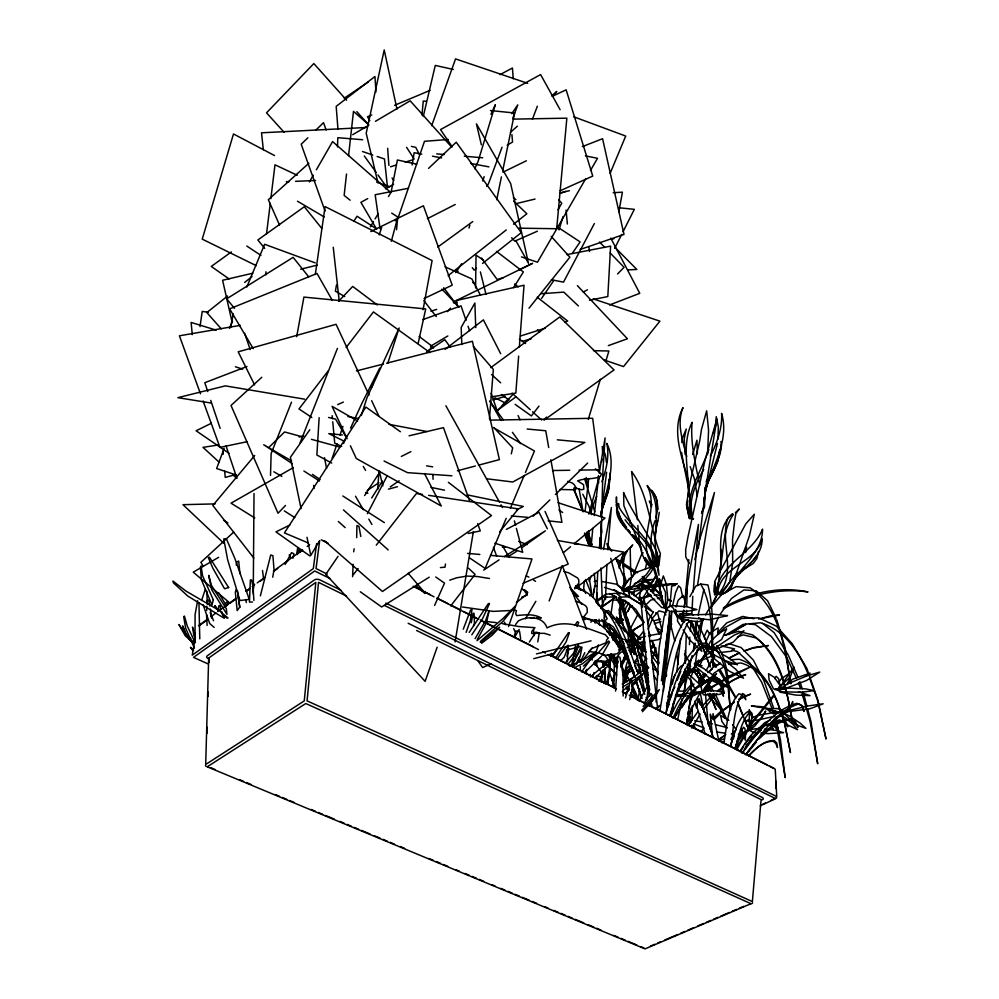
<?xml version="1.0" encoding="UTF-8"?>
<svg xmlns="http://www.w3.org/2000/svg" width="999" height="999" viewBox="0 0 999 999"><rect width="100%" height="100%" fill="white"/><g stroke="black" fill="none" stroke-linecap="round" stroke-linejoin="round"><path stroke-width="1.5" d="M608.191 683.516L608.191 674.063L610.052 674.275L613.673 683.766L614.385 688.261M690.796 678.783L690.784 689.298L696.028 693.806L698.463 692.057M195.017 641.82L195.092 614.522L197.627 600.724M596.44 622.489L596.453 619.667M596.765 678.546L596.778 675.511M685.177 673.338L685.202 668.756M685.227 661.101L685.264 650.399M633.965 595.566L633.99 591.146M685.389 672.664L685.401 669.567M685.439 663.373L686.251 634.502M253.247 593.993L254.021 493.494M534.215 635.676L533.541 629.695M719.592 450.374L717.494 462.1L713.898 470.204M609.715 635.339L610.089 626.136M718.069 634.552L718.119 627.921L709.802 633.054L705.544 642.594M227.61 605.094L227.635 602.072L226.323 602.16L225.275 606.243M198.963 603.021L199.788 638.861M475.574 287.949L476.048 255.17L483.429 260.077M629.969 523.239L630.007 520.229M714.735 586.038L714.635 593.881L722.851 594.18C730.744 588.848 733.229 579.283 740.047 573.039M658.254 573.014L658.316 569.28L659.04 575.287M596.64 603.171L596.828 592.919L597.702 604.545M686.775 606.056L687.349 583.004L684.352 606.231M656.068 702.06L659.14 647.677L664.11 616.695L667.07 608.516L670.104 605.394L673.401 608.291L677.172 617.232L675.586 609.515M356.668 537.662L356.93 525.511L358.991 526.498L360.801 536.488M704.757 496.553L704.545 506.805L701.535 513.249M614.56 654.957L613.761 686.076M671.565 611.563L671.078 629.283M692.057 719.055L692.382 705.706M207.143 733.441L207.305 727.272M208.167 696.453L208.292 691.82M209.103 662.537L209.191 659.452M270.517 475.412L271.129 453.596L291.508 402.16M299.525 552.297L299.6 549.575L299.038 552.747M618.443 506.468L618.531 503.533L618.531 506.331M601.66 519.842L600.961 549.113M624.4 586.425L624.625 579.083L615.559 557.842M337.5 146.915L337.799 137.687L362.662 139.735M686.538 613.224L686.638 610.352M691.795 728.109L691.895 725.049M604.832 678.983L605.182 671.515L604.72 681.905M663.423 691.146L665.371 650.349L669.817 615.809M685.339 674.1L684.69 691.658M206.718 610.514L206.88 606.206M206.993 603.334L207.105 600.461L208.691 599.999L209.802 606.056M567.345 661.987L568.044 645.142M623.039 568.069L623.151 565.222M352.597 576.685L353.134 564.248M605.494 599.562L606.905 564.423M596.49 600.486L597.727 572.127M655.319 540.759C655.144 522.489 660.676 500.399 647.127 485.514C660.114 510.227 636.351 539.285 651.548 563.96L654.782 566.008M616.158 503.046L616.458 496.915L616.758 502.672C626.548 525.087 653.508 537.487 655.644 563.274L652.946 568.493M612.924 685.639L613.186 679.857M610.327 474.35L608.304 490.859M687.237 724.899L687.462 720.229M692.182 608.304L692.782 596.303M758.491 551.436L756.955 558.441L753.184 563.523L736.375 573.988L721.39 592.332L719.218 593.618M607.679 549.662L611.388 507.504L603.496 549.525M615.546 691.071L617.732 656.655L619.917 657.242L623.026 674.475L623.151 696.041M656.93 567.37L657.067 564.672M595.367 622.802L595.529 619.83M600.449 681.143L600.686 676.847L601.323 676.773L601.585 680.943M585.102 511.438L588.686 478.521M689.435 644.555L689.847 637.187M378.958 470.704L377.772 489.273M615.272 641.845L615.871 631.318M319.143 417.694L316.87 455.007L331.718 463.061M714.56 594.992L714.834 590.571M669.38 612.562L666.408 664.66L671.703 611.201M263.586 578.858L262.5 570.491M705.157 489.51L704.77 495.154L705.469 487.475M704.682 496.565L703.92 507.117L701.66 512.45M610.988 613.923L613.024 599.725M518.643 356.094L515.834 393.082L491.346 396.84M519.355 346.853L524.038 285.227L456.905 300.387L456.531 304.995M602.684 670.229L601.286 682.379M602.921 667.17L603.284 662.562L604.108 662.911L604.345 665.771M489.46 418.793L493.344 369.418L473.339 346.403M297.502 554.545L297.69 548.376L296.753 554.433M691.233 620.541L690.346 631.156M691.733 614.397L692.107 609.802M680.556 638.798L676.76 672.265M707.567 454.383L708.578 430.369L706.655 410.851L701.51 429.295L699.7 440.959L690.471 480.457L686.488 504.32L689.123 518.156L691.808 518.593M608.229 681.081L611.163 654.732M658.878 555.856L658.166 564.51L650.936 566.895L645.017 560.177M616.583 622.464L616.97 618.056L616.171 622.452M669.805 606.53L671.703 586.113L675.386 585.364M720.766 549.125C721.615 563.386 719.605 576.972 716.758 590.921L718.244 593.531M599.363 548.226L600.324 537.125L600.461 548.201M604.245 683.566L605.044 674.35M591.183 545.691L592.794 528.471M693.169 591.982L698.463 524.45L689.809 569.942L686.163 594.442M657.205 521.49L654.807 537.986M657.517 520.779L654.695 536.376M421.965 115.01L423.264 101.049L426.348 101.286M594.68 622.564L594.942 619.717M662.612 684.39L665.584 652.285L669.005 628.221M616.82 507.992C615.234 517.794 623.426 525.973 629.907 532.255M684.852 601.51L688.823 559.602M396.528 229.795L397.727 217.47L391.333 241.283M584.39 580.806L583.666 588.211L585.651 593.443M731.106 745.466C733.766 728.171 733.303 708.728 742.644 693.506L744.705 694.842L745.841 699.7L742.207 694.804L738.948 693.743C726.96 706.63 727.135 726.623 723.85 743.106M605.294 667.619L605.007 670.604L598.838 681.093M605.594 664.622L605.894 661.638L604.532 665.858M600.948 516.545L606.63 472.202M608.453 490.721L608.953 480.082M661.438 680.731L669.143 618.693L670.292 619.193L669.867 622.202M619.168 566.62L621.878 557.08L626.773 551.123L622.864 554.72L622.477 562.912M635.202 698.264L635.501 695.491L634.577 694.929L633.491 697.29M690.696 695.928L687.012 724.275M690.996 693.131L691.458 688.935M624.712 678.933L625.486 671.865L627.472 667.145L630.094 666.283M346.528 174.026L344.143 195.417L350.125 200.187M348.564 155.694L353.484 111.389L368.681 124.65M672.215 713.723L673.388 703.209M698.239 548.451L706.156 485.339L716.87 419.056L704.944 460.589L688.024 536.55L685.689 549.475L685.739 556.88L689.11 563.324M638.636 673.326L639.735 664.235M640.471 658.166L644.767 633.329M683.341 614.535L683.84 610.377M266.508 234.141L270.279 203.321M270.841 198.701L274.987 164.798L297.215 175.25M594.193 515.546L598.788 476.211M717.457 443.406L704.907 494.13M717.994 439.036L718.306 426.848L716.233 416.683L715.534 425.949L713.473 432.892M655.506 582.654L654.957 587.037L652.122 591.845M693.318 650.973L694.28 643.281M319.668 540.609L316.046 568.581L327.21 574.1M703.708 501.198L704.258 497.002M236.263 565.159L236.663 562.112L238.674 561.051L239.96 573.751M316.608 543.593L313.324 568.606L192.245 655.144L195.392 637.162M682.467 621.515L682.841 618.693M681.805 442.594L682.404 438.086L686.226 428.996L684.24 438.823L685.114 454.345M687.287 724.799L688.299 717.17M666.021 713.786C670.991 683.154 673.626 650.911 687.774 622.827L690.933 620.953L693.481 624.812L694.917 633.354L691.695 623.588L688.149 619.492L684.203 621.103C667.832 647.564 665.359 680.082 660.002 710.127M694.867 638.836L697.252 621.041M445.467 564.06L445.042 567.145L440.409 567.607M638.224 699.3L639.697 688.898M315.309 274.475L325.087 206.593L432.092 260.577L423.089 309.69M697.414 649.275L694.055 672.414M200.012 326.623L202.21 311.451L208.341 312.25M686.738 721.865L687.424 717.245M687.874 714.16L688.336 711.076M599.225 473.301L605.082 437.899L602.946 470.529L601.66 518.419M353.671 551.81L354.133 548.776M613.174 640.496L614.597 631.306M646.753 562.524L645.279 569.48M681.718 621.178L682.192 618.169M682.667 615.159L683.141 612.137M638.973 673.314L639.934 667.245M640.896 661.176L644.73 641.957M252.984 591.321L254.171 583.891M601.011 514.735L604.845 498.813M412.15 164.96L414.16 152.71L421.79 154.158M455.082 641.97L473.376 531.53M537.799 641.857L539.273 632.991L535.876 632.155L529.333 642.045M657.629 522.427L659.29 512.3M697.464 585.589L707.292 525.811L714.46 492.495L700.411 537L694.842 559.59M593.643 592.719L594.33 588.661M601.485 462.137L601.997 459.065M736.513 747.614L737.262 741.782L737.05 742.407M336.463 285.04L335.402 291.159L344.755 296.566M588.798 514.148L598.851 478.209M685.152 600.312L685.913 595.904M272.727 577.197L274.026 569.73L272.914 555.681L270.729 554.994L260.377 595.854M721.54 445.242L717.232 462.5L712.911 472.29M698.413 643.581L702.884 619.23M592.894 597.177L595.242 584.09L594.268 573.314M672.427 684.09L672.889 681.518M296.678 336.7L303.908 297.09L425.711 308.928L418.094 343.656M618.843 211.713L622.427 192.17L613.161 192.72M607.38 684.103L608.903 675.936M683.628 610.239L683.116 612.986L677.934 616.77L674.387 612.387M684.14 607.492L685.177 602.01L683.229 595.466L678.171 600.262L676.073 607.005M623.214 563.798L624.712 555.881L627.884 549.787L632.704 544.93L630.207 548.264L630.644 570.379L631.793 577.647M745.591 552.584L746.59 547.302L742.956 553.571M656.293 586.425L653.034 592.994M471.291 622.777L473.139 613.161L474.038 613.386L474.463 623.126L473.501 625.973M571.64 665.609L575.661 644.817M391.146 192.07L397.402 159.99L416.758 164.161M698.139 615.122L703.883 589.447M641.795 585.814L643.643 576.411M622.627 605.182L623.339 601.585M677.634 719.904L682.155 698.726M641.246 588.598L638.798 599.924M230.582 327.522L233.341 313.936M289.223 554.87L290.234 557.255M550.924 656.193L551.523 653.234M496.728 199.725L501.423 176.898M502.684 170.817L514.597 112.999L490.484 110.552M655.781 517.769C658.553 508.653 658.691 497.427 651.423 490.284L656.218 497.764L657.904 509.49M657.617 569.942L658.528 565.546M687.811 674.45L692.07 655.631M644.155 663.398L645.429 657.342M736.151 748.825L739.884 733.541L743.493 727.284L744.854 728.471L745.616 732.854L745.254 740.197L741.57 729.258M217.682 611.5L218.943 605.669L220.329 605.419L220.392 609.59M292.944 558.216L293.906 553.758L291.508 552.647L285.165 564.46M590.759 513.711L592.295 506.793L596.715 496.378M684.964 600.399L686.912 591.62M687.874 500.449L686.588 506.106L689.735 518.806M672.689 605.319L675.611 592.469L678.558 585.801L680.706 587.936L682.742 597.34M667.944 696.915C671.041 686.338 673.026 674.462 680.893 666.221L683.316 665.222M688.91 708.054L691.97 694.667M655.119 520.641C649.587 535.177 649.825 550.774 654.357 565.609M629.695 699.662L631.98 689.747L632.067 680.307L630.881 679.795L625.474 697.939M606.156 684.253L609.902 671.028M511.288 453.846L512.687 447.827L493.768 427.485M645.691 680.631L646.378 677.684M687.462 675.973L683.216 694.18M423.264 116.508L435.277 65.422L453.296 69.455M572.452 665.821L573.476 661.45M718.106 576.548C724.65 556.268 720.928 532.554 733.403 514.448M733.766 734.964L734.24 732.991L731.33 733.89M605.194 497.402C609.365 479.97 615.259 460.477 606.818 443.394C609.565 456.193 606.293 469.642 601.885 481.743M624.725 612.624L626.023 607.392L628.983 603.021M588.985 581.131L591.158 576.186M734.939 748.526C739.11 736.163 740.821 721.153 750.311 711.638L751.91 713.261L752.384 717.769L750.112 713.186L747.602 711.725C736.812 719.255 734.802 734.377 730.194 745.928M567.02 656.181L568.931 648.776M593.194 675.499L593.955 672.577M627.297 670.279L625.187 678.346L625.611 667.981L627.31 661.912M669.78 715.659C677.459 691.146 682.916 662.599 703.421 645.242L708.204 644.842L711.962 649.263L714.585 657.604L711.076 648.039L706.555 643.231L701.173 643.269C679.357 659.577 673.538 689.023 665.721 713.686M649.338 705.182L650.124 702.197M650.923 699.213L652.11 694.73L650.911 693.368L645.304 701.123M692.644 454.508L696.94 440.197L697.364 453.771M693.194 651.46L695.404 643.219M696.141 640.496L702.309 619.143M595.941 652.822L596.253 651.673L583.141 659.939L569.38 666.021M612.986 683.328L614.76 674.65L611.937 680.806M686.937 723.488L691.42 707.442M696.94 675.274L698.626 669.293M654.32 565.871L655.032 563.461C653.334 544.28 635.426 534.04 625.087 519.767M236.114 589.56L235.327 592.282L237.188 610.589L239.685 607.167L237.575 591.121M704.582 493.444C711.388 467.295 729.932 441.333 721.59 413.386C722.452 428.334 717.02 443.032 710.301 456.168M468.993 228.072L469.867 225.125M482.842 181.019L484.128 176.611M606.368 684.04L606.868 682.379L604.008 682.904M621.066 665.034L626.061 654.57M670.829 713.673C675.724 698.626 678.983 680.381 692.844 670.766L696.678 670.741L699.899 674.225L702.509 680.556L699.5 673.338L695.816 669.542L691.608 669.305L687.1 672.152L678.721 684.327M559.028 229.92L562.986 216.721M588.286 419.393L600.374 379.245M605.756 361.401L608.891 350.999L593.456 350.674M673.114 680.232L674.837 675.212M605.806 498.976L607.879 492.207M652.497 657.617L656.081 647.951M628.733 644.855L629.757 641.595L625.649 641.658M361.351 415.459L366.97 397.752L399.138 327.984L387.774 363.261M661.026 583.216L663.348 575.899L666.408 584.39L667.856 599.85L665.883 608.166L663.836 606.493M608.004 492.17L600.811 512.487M647.652 623.801L649.387 618.418L653.496 611.838M624.974 679.07L627.035 672.714L629.87 668.368L632.067 667.969M628.209 611.201L630.094 605.419M590.384 674.35L588.736 675.424M598.401 644.954L596.49 650.749L581.655 671.89M201.598 600.436L205.282 589.373M619.08 568.069L622.115 558.903L623.626 567.057L624.138 582.704L622.739 589.66L621.016 587.1M600.861 534.977L601.785 532.192L600.923 523.863M686.812 722.864L691.221 709.652L700.811 691.358M379.183 234.89L381.68 227.497M332.168 458.266L337.063 443.781M340.01 435.077L342.944 426.386M397.802 218.756L424.5 141.296L448.339 139.473M508.541 626.56L531.992 558.953L490.584 555.382M437.15 647.215L425.112 681.343L325.774 574.375L338.037 556.343M731.618 742.157L733.828 735.876M466.133 632.342L470.242 620.841L471.965 609.477L470.591 609.977L463.249 629.208M578.621 645.441L575.137 655.207L567.794 664.547M431.68 125.712L455.544 58.904L527.697 83.329M585.302 673.638L586.888 669.268M686.887 672.402L688.398 668.294M514.398 635.252L515.971 631.006L519.592 631.455L520.666 638.811M502.022 147.265L488.436 183.828L486.65 186.363M512.899 118.019L517.794 104.858L511.775 113.686M549.15 600.936L562.137 565.933M224.176 448.326L216.633 468.531L235.627 474.787M532.417 119.256L537.337 106.206M600.923 608.616L604.632 598.776L606.618 596.665M623.501 659.477L624.575 656.643M612.999 639.51L614.085 636.7M620.779 605.344L619.218 609.34L620.079 618.543L622.951 619.417M690.796 677.285L693.606 670.054L698.85 678.608L699.874 684.452M677.222 680.419L680.831 671.241M568.443 646.341L564.085 657.404L560.739 660.489M666.445 709.677L669.105 704.32M300.112 442.732L337.437 348.389M620.691 665.646L622.389 661.363L625.961 656.555M604.657 628.071L605.669 625.524L608.866 623.738L613.324 626.935L623.9 643.531M632.367 577.135L641.321 555.057L643.081 552.747M655.344 576.348L650.561 585.402M708.778 449.562C701.373 471.69 685.014 493.219 690.272 517.719L693.156 518.656M577.035 626.523L578.721 622.414L577.322 621.665L574.837 625.399M229.545 328.321L232.517 321.191M246.803 287.013L264.648 244.293L315.247 262.887M610.139 173.327L625.711 136.051L573.588 116.733M601.997 508.441L605.382 500.324M648.139 629.145L653.084 617.32L659.015 610.851L664.36 612.3L665.921 614.897M506.193 518.281L485.139 568.381L469.705 558.004M510.402 508.266L524.225 475.337M525.437 472.477L534.453 450.999L494.255 428.109M791.333 704.819L792.731 701.485L792.407 704.807L785.738 710.664L784.115 713.586L786.625 712.324L790.009 707.217M787.187 684.64L789.909 678.221M601.56 505.769L609.015 487.699L610.139 473.114M672.914 718.181C678.521 706.043 684.502 693.631 694.068 684.09M700.349 683.216L704.595 673.413M712.262 631.468L718.456 617.195M624.025 683.016L630.931 667.407M699.462 666.308L705.444 652.784L708.266 649.275M434.602 605.419L444.518 583.129L435.764 576.997M576.173 664.098L579.233 657.317L580.269 662.025M576.585 664.098L580.269 655.968L581.955 647.252L580.968 646.977L571.665 665.821M704.233 689.273L702.509 692.582L705.194 687.025L708.865 682.317M343.519 443.531L346.728 436.526M350.574 428.109L362.125 402.872L379.745 368.057M490.959 114.273L495.354 104.658L477.947 161.913L474.737 168.744M371.478 387.55L373.401 383.366M711.251 606.418L717.869 592.332M711.812 606.143L717.107 594.867M647.102 596.653L648.151 594.442M580.232 662.237L584.802 652.659M713.298 471.565L704.707 488.636M630.469 649.937L632.429 645.841M628.196 667.794L629.845 664.36M711.35 649.213L712.674 646.49M666.558 705.806L671.852 694.904M731.58 585.039L735.202 577.897M692.207 727.547L700.162 714.073M666.708 703.259L674.874 686.862M614.685 248.351L621.703 234.415M623.101 231.631L634.34 209.34L618.943 207.755M578.346 644.417L574.3 652.335L565.784 662.374M644.455 703.433L647.127 698.201L647.901 688.686L646.603 687.612L639.048 701.323M689.622 701.735L694.592 692.17M367.395 513.661L387.337 475.536M670.928 715.209L677.772 702.197L684.49 692.082L691.133 684.702M594.368 223.564L563.511 282.13L551.373 279.757M629.682 629.845L638.211 613.836M694.467 636.001L696.578 632.042M698.676 628.096L703.596 618.856M705.694 614.897L707.804 610.938L721.79 594.355L736.151 586.638L750.261 587.862C780.706 609.44 784.64 649.949 790.808 683.778L785.089 647.739L776.785 619.68M657.317 580.731L650.536 591.445M620.916 667.407L625.374 659.19M477.297 639.46L486.65 622.34L488.986 611.251L485.626 620.554L475.124 638.611M571.815 665.322L579.895 650.561M695.729 653.683L697.19 651.048L703.658 645.279M674.487 717.394C683.266 702.946 692.757 687.137 708.653 679.682M707.554 481.88L712.25 473.489M689.859 596.703L695.804 586.076L700.699 584.065L707.891 584.927C714.61 611.151 711.812 639.235 713.036 666.158C710.014 639.06 714.872 608.553 700.699 584.065M599.338 681.193L601.548 677.272M557.991 209.852L561.763 203.222L558.691 199.8M703.733 469.493C694.979 483.741 688.923 500.599 691.096 517.507L693.356 518.606M309.403 181.905L313.261 175.175M316.358 169.805L332.592 141.571L390.834 192.57L388.474 196.528M585.814 178.534L537.487 262.213L521.478 256.893M590.496 170.442L597.514 158.292L585.426 155.894M602.097 655.032L609.552 642.17L608.716 640.983L598.339 652.722L583.416 666.046M653.296 568.056L650.499 572.852L638.161 587.262M736.713 749.587L752.147 723.226L773.938 695.966L773.139 695.779L751.348 723.039L735.626 749.337M514.41 637.537L519.168 629.495M525.524 618.756L535.839 601.323M705.993 670.691L713.81 657.479M623.201 606.93L626.261 601.773M370.342 226.86L373.489 221.591M375.062 218.943L378.221 213.674M319.343 541.133L310.764 555.432L307.005 537.312M677.896 690.759L687.312 675.074L704.32 656.63L691.483 670.017M742.744 752.16L753.87 735.439L764.235 726.098M649.8 586.713L643.081 597.739M677.759 690.047L686.413 675.774M733.965 732.966L736.076 729.495L732.617 724.687M746.365 747.09L751.748 738.249L761.238 727.959M687.924 725.611L697.989 711.513M513.623 287.65L523.364 271.965L496.491 251.373M774.749 678.571L776.161 676.298L778.608 678.683L779.982 685.364L778.296 689.859L774.824 689.622M739.834 751.498C746.653 741.021 753.87 727.809 766.832 724.437L770.554 725.724L773.338 729.57L771.34 726.073L768.268 724.774L765.584 725.661M632.155 633.354L634.44 629.682L642.832 623.875M371.715 497.964L382.317 481.118M741.208 750.374L743.631 746.59M745.242 744.068L751.548 735.601M706.143 481.668C713.174 469.368 722.652 456.393 720.966 441.496M618.418 625.486L622.527 619.068M624.987 615.222L629.932 607.517L632.292 605.656M364.623 495.554L379.745 472.127M353.683 221.403L357.08 216.246L376.573 228.958M656.281 576.036L652.896 581.131L647.689 585.739M681.693 707.754L684.203 703.983M471.815 634.79L482.592 618.593L489.522 603.546L488.349 603.596L469.193 632.442M455.669 272.652L461.7 263.686M625.549 693.905L628.883 689.235L625.661 693.581M541.595 298.389L553.846 280.419M572.24 253.459L580.119 241.908L557.005 226.673M589.885 595.854L591.321 593.756L585.551 579.445M732.092 582.829C742.269 565.272 762.724 550.998 762.537 529.133C752.771 553.583 720.579 563.361 716.358 590.659L718.843 594.492M778.808 682.305L781.293 678.733L788.91 673.638M613.249 598.339L614.922 595.928M704.108 655.956L708.541 649.6M309.79 429.77L290.409 457.292L301.061 508.628M590.846 622.265L592.532 619.867M752.634 902.871L751.76 903.695M744.742 748.85L751.847 738.848L761.6 728.945M493.256 400.324L495.054 397.814L505.993 403.334M756.593 555.469L752.859 560.701L744.155 569.105M737.175 742.519L743.106 734.24L741.932 734.502L736.85 741.608M719.967 614.535L731.543 598.426L743.893 589.934L756.218 590.796L767.594 600.749L776.136 618.319M748.626 751.585L756.243 742.294M746.153 754.282C760.826 735.401 775.099 711.7 798.888 703.858L802.572 706.068L804.02 711.488L801.548 705.544L796.94 703.308C772.202 710.064 757.03 734.24 741.957 753.346M745.479 754.745C756.98 739.772 770.529 720.841 790.808 719.018L795.429 721.653L798.014 727.372L794.917 722.352L790.596 719.892C777.796 720.554 767.906 730.481 759.178 738.86M557.579 658.341L566.595 646.153M652.459 568.356L656.505 562.887L654.869 539.323M629.532 651.76L634.877 644.555M703.683 708.953L716.77 693.418M515.546 624.575L518.281 620.978C527.447 615.784 543.244 616.146 547.015 627.909C566.421 618.019 586.588 628.421 605.282 634.702L608.329 638.074L606.73 639.872L606.018 642.757L591.82 648.526L588.998 651.398C595.566 652.759 605.019 652.147 607.642 659.852L605.656 661.375L595.029 660.801M712.299 675.474L714.135 673.051L725.012 666.046M636.138 640.971L643.556 631.243M328.196 370.879L298.976 408.953L311.8 417.482M346.104 347.54L373.439 311.925L429.87 352.522M538.998 406.118L531.393 415.946L515.147 404.358M450.711 605.906L475.074 574.413L468.469 568.181M353.334 574.675L358.104 568.518M376.273 545.154L416.421 493.506L422.502 494.43M613.798 661.088L620.466 652.509L623.289 651.348M581.056 662.275L592.345 647.802M708.591 725.923L710.239 723.8M701.523 707.017L710.589 697.152M701.148 731.643L703.983 728.084M529.008 308.192L569.892 257.168L551.198 236.363M551.972 655.669L557.754 648.501M685.039 702.734L692.295 693.731M395.229 220.879L398.164 217.258L391.695 213.112M499.612 531.855L518.356 508.891L428.596 495.342M634.028 662.3L637.737 657.754M639.585 655.481L641.445 653.209M686.525 699.512L673.85 718.219C684.028 702.347 694.755 681.83 714.71 677.497L719.48 679.32L722.639 684.615L723.913 693.144L722.289 685.351L719.38 680.406L714.784 678.895L708.728 680.519L699.3 686.775M688.361 697.277C694.792 689.185 703.046 681.043 713.885 680.144L718.568 682.18L721.578 687.712L723.438 696.191L722.327 687.05L719.243 681.156L714.522 678.808L710.127 679.47M552.897 96.179L556.78 91.458L552.147 95.542M648.014 596.828L649.662 594.842M743.518 569.318L745.279 567.207M630.269 649.837L634.065 645.292M254.708 455.519L212.812 505.469L253.821 558.029M733.216 736.837L730.931 739.535L733.741 738.199M447.452 311.638L450.499 308.104M684.952 678.671L687.911 675.262M718.843 593.643C737.187 571.515 719.48 542.957 727.809 518.244L732.667 513.786C717.444 526.086 720.853 547.265 721.103 564.547M644.979 598.064L648.875 593.581M699.562 682.604L706.505 674.65M708.478 672.377L712.449 667.832L720.529 663.161M504.757 403.446L508.716 399.125M745.591 746.553L757.654 732.866L761.338 729.969M719.093 633.853L724.263 628.046L741.583 618.456L758.74 617.832L776.423 626.186L792.344 643.818L806.867 668.406L818.019 700.549L826.023 739.073L817.869 701.236L809.677 678.309M713.86 719.842L723.326 710.576L734.302 702.222M681.543 677.097L689.435 668.506M680.444 679.12L690.297 668.381M594.642 663.723L596.765 661.463L601.648 661.85L606.68 665.009M630.381 653.858L637.399 646.39M717.544 632.717L726.785 622.864L742.682 616.433L753.808 618.743M338.823 301.099L352.697 286.426L377.297 304.945M502.222 405.319L508.366 398.963M496.728 411.476L501.985 405.956M505.132 402.647L513.548 393.818M748.825 755.931C755.694 749.138 763.798 739.872 774.325 740.646L776.772 743.044L777.497 747.539L775.836 743.543L773.326 741.333C763.386 740.921 755.394 748.825 748.738 755.319M724.787 646.365L726.76 644.305M285.514 505.482L278.022 513.249L231.019 405.457L261.813 377.26M544.43 419.28L546.553 417.07M642.419 711.713C659.577 693.219 660.814 690.147 641.708 710.264M634.702 682.23L648.751 667.757L647.926 666.633L631.48 678.783L622.227 684.09M645.279 707.454L652.797 699.75L659.328 689.622L643.081 706.368M617.557 273.963L624.075 267.307L610.177 252.984M631.493 594.093L634.353 591.158M700.524 686.65L704.52 682.567M624.637 590.659L627.872 587.375M645.666 605.132L650.699 600.112L654.782 599.163M707.854 723.738L710.826 720.779M269.243 447.053L284.578 431.955L302.472 436.863M533.166 516.196L549.85 499.925M555.419 494.493L587.687 463.037M584.902 672.377L601.348 656.318M307.892 137.775L301.198 144.243L325.062 211.039M315.721 130.22L323.539 122.665L326.124 130.02M427.11 351.973L432.642 346.603L419.118 336.426M702.697 676.985L705.606 674.163M712.524 677.609L716.583 673.713L712.125 677.734M718.83 691.458C726.623 684.278 735.339 677.497 745.691 674.612L731.468 680.981L717.482 690.796M428.546 168.381L456.231 142.208L521.253 232.642L482.554 263.411M735.876 577.272C746.465 566.308 762.699 555.706 762.075 538.711C756.48 562.499 722.352 565.571 717.994 590.821L718.518 593.856M735.376 512.624L739.322 508.991L735.901 513.461L734.827 519.53L732.529 539.41L732.667 563.111L729.695 582.142L722.127 593.106L719.093 593.868M711.575 696.241L714.535 693.518M233.704 532.092L200.886 562.325L203.222 566.296M594.58 678.346L607.205 666.745L612.712 655.244L606.768 663.186L590.334 676.96M724.837 593.119L729.907 588.486M713.86 717.819L720.204 712L734.015 702.21M308.841 163.312L268.344 199.7L279.495 224.975M480.344 641.458L502.984 621.341L515.322 605.981L503.196 618.344L477.023 640.684M646.965 658.965L644.73 657.292L636.038 642.032L641.133 637.524L645.491 636.45M726.785 592.07L731.031 588.286L737.687 569.642L749.387 535.851L754.332 514.235L745.866 523.763L714.784 581.243L714.11 591.982L721.128 595.204M510.477 132.293L517.42 126.174M645.654 587.537L635.214 595.953M563.399 552.672L570.541 546.74M574.113 543.768L605.057 518.056L558.091 502.734M632.317 684.465L634.54 682.617M656.031 708.865L660.052 705.406L655.519 708.753M633.791 683.328L635.901 681.605M572.664 666.932L574.999 665.034M594.83 653.721L582.604 663.661L575.749 666.97M227.585 296.029L206.83 312.55L221.254 328.833M244.668 282.43L251.985 276.598M476.498 268.219L474.088 270.142L472.29 267.645M631.892 685.938L636.563 682.217M448.151 275.649L506.268 229.945M513.536 224.226L526.848 213.761L513.648 201.086M695.316 662.849L698.863 660.052M772.364 721.29L782.167 713.573L773.276 720.716M767.145 725.524L769.592 723.601M639.41 600.087L642.969 597.315L651.385 595.716M713.311 649.125L734.153 635.189L744.03 630.781L733.266 642.12L710.863 651.311M445.079 349.388L483.404 319.867L500.674 353.721M715.396 666.783L719.692 663.486M757.841 729.495L764.759 725.299M628.321 670.366L631.905 667.619M516.383 602.597L526.51 594.58L527.722 592.27L525.424 590.372L521.565 589.123M481.63 643.244L492.157 635.227L499.612 627.222L480.344 642.382M707.791 672.527L712.15 669.255M574.637 588.836L623.9 552.097L557.405 540.434M490.784 367.632L559.752 316.97L614.035 369.942L544.03 420.167M437.824 247.04L472.752 221.591M198.476 625.761L207.23 619.38M210.976 616.645L215.971 612.999M218.469 611.176L235.964 598.413M245.954 591.121L249.713 588.386M252.21 586.563L254.708 584.74M257.205 582.917L264.698 577.459M273.451 571.078L302.185 550.112M307.18 546.465L309.678 544.642M200.25 624.949L206.493 620.391M230.232 603.084L235.227 599.437M246.478 591.246L248.976 589.422M260.215 581.231L262.712 579.408M273.963 571.203L277.71 568.468M285.202 563.011L287.7 561.188M300.2 552.072L302.697 550.249M600.874 608.029L611.888 599.999L617.632 600.112M496.203 411.238L515.759 397.003M805.606 676.448L810.177 673.126L793.031 679.045L788.136 682.342M231.331 251.96L211.264 266.446L229.133 278.958M483.641 570.154L499.1 559.865M632.13 681.393L641.67 674.537L642.407 675.024L632.067 684.552M521.753 547.777L545.367 530.856L504.395 556.555M596.016 602.247L603.034 597.29L616.346 596.803M718.269 739.897L725.711 734.652M629.845 679.72L634.615 676.385M728.246 634.602L745.841 624.175M706.518 680.531L713.498 675.686L710.177 682.954L701.872 691.808L696.678 693.681M595.679 601.236L605.769 594.28L620.629 592.869L630.094 597.402M601.823 606.68L615.359 597.34M390.272 486.875L399.125 480.794M344.243 98.202L368.394 81.93M426.798 351.86L444.83 339.685L450.312 347.19M616.508 643.718L623.339 639.135M367.27 490.472L378.883 482.692M660.776 638.024L658.353 639.647L649.662 641.221M648.314 596.153L650.674 594.58M682.28 675.536L687.062 672.364M772.552 721.091L784.165 713.573L789.173 715.771L800.087 723.076L805.931 728.371L795.366 724.55L784.252 713.548L775.461 717.644M636.238 586.076L639.897 583.703M207.317 766.745L305.781 703.533L750.898 903.67M623.101 690.297L629.507 686.201M429.22 577.185L381.693 606.98L360.289 591.77M508.978 556.118L516.733 551.261M702.472 657.417L711.101 652.01M709.777 646.877L707.267 648.451L705.306 646.365M725.836 635.052L742.994 624.437L760.414 622.777C784.927 629.845 799.762 652.959 808.653 675.436M728.771 658.578L739.722 652.597M717.844 739.922L724.038 736.138M629.645 631.768L640.484 625.786M723.488 607.767C748.488 592.794 779.27 585.801 808.041 591.945C778.908 587.862 748.726 594.705 723.176 608.94M430.507 346.266L447.839 335.964M639.947 655.057L642.282 653.671M622.802 686.937L630.806 682.18M352.734 134.69L368.768 125.237M375.449 121.304L410.177 100.812L451.823 147.278M507.192 145.192L512.549 142.045L511.913 134.603M218.644 557.317L193.244 572.177L229.57 602.747M739.223 735.439C745.566 730.856 753.458 727.896 761.35 728.808M643.294 650.936L645.729 649.525M650.611 646.703L654.27 644.58M695.292 663.099L712.424 655.731M767.931 725.586L774.5 721.79L780.094 720.654L784.477 722.489L787.874 726.76L784.415 721.877L779.545 719.942L773.588 720.966L770.941 722.389M293.456 467.544L231.031 503.184L254.77 517.932M729.133 633.603L745.704 624.575M738.835 699.375L743.406 696.778M367.707 198.601L360.901 202.347L376.573 229.096M385.427 188.848L393.594 184.353M650.661 648.875L654.382 646.84M583.316 292.033L587.424 289.81M624.425 590.771L627.859 588.935L629.732 596.628L623.326 593.406M739.048 699.3L750.624 694.13L744.854 696.253M500.087 74.588L512.437 68.019L513.224 78.784M616.371 643.768L620.167 641.758M506.406 529.383L538.973 512.212L547.365 528.808M728.421 658.241L739.198 653.021M516.421 510.014L523.289 506.443L467.257 494.88M762.374 727.147L758.291 729.245L764.822 722.602L770.142 720.117M427.422 218.656L455.232 204.495M651.398 647.127L654.158 645.729M401.348 456.443L410.914 451.623M721.69 742.794L724.45 741.433M731.318 738.024L734.078 736.663M453.196 302.035L532.604 263.324L518.818 270.092M211.276 423.301L196.104 430.769L229.146 453.409M289.76 525.062L275.961 531.868L309.94 556.006M370.741 231.568L423.376 205.769L452.21 285.165L424.051 298.564M749.35 719.317L745.379 721.253L758.303 719.917L774.912 716.246M751.997 718.031L757.279 715.434L771.628 712.936L778.371 712.886M502.934 172.19L526.386 160.777M630.219 651.635L632.529 650.511L634.902 651.773M762.649 804.307L765.446 802.996M771.066 800.361L776.685 797.739M760.177 805.881L775.624 798.651L384.528 605.481M552.135 96.354L566.146 89.835L592.744 176.086L560.152 190.747M641.358 644.567L643.993 643.356L642.182 641.483M764.397 725.311L766.982 724.125M337.699 404.595L343.344 402.098M778.733 689.697L784.078 687.337M537.4 231.194L514.772 241.159L511.65 237.75M491.083 663.823L482.642 667.544L478.134 661.188M523.026 583.316L568.231 564.035L545.054 511.463M650.536 946.103L654.832 944.267M657.704 943.044L660.576 941.82M664.872 939.984L677.772 934.477M680.644 933.253L684.939 931.418M687.811 930.194L693.543 927.746M697.839 925.911L703.583 923.463M706.443 922.239L710.751 920.404M713.611 919.18L717.919 917.344M720.779 916.133L729.382 912.462M732.255 911.238L736.55 909.402M739.422 908.178L743.718 906.343M750.886 903.758L645.029 948.888L207.367 766.857M371.765 114.947L367.495 116.746L369.817 120.717M394.543 105.345L430.144 90.335M629.208 672.165L633.141 670.529M604.582 625.874L607.704 624.575C622.502 637.924 627.572 658.94 634.84 676.897M609.078 634.228L611.838 633.091L614.847 633.366M743.905 650.911L753.883 647.489L768.431 645.529L752.559 648.189L744.542 651.048M718.681 740.983L724.163 738.798M692.295 695.666L696.852 693.855L691.533 691.208M582.342 146.628L602.572 138.711L624 234.415L580.119 249.5M609.515 304.97L639.76 293.319L610.764 238.124M725.449 645.366L729.52 643.806L741.071 647.552L753.321 660.039L763.885 680.644L773.401 707.304M246.965 366.496L204.795 382.704L207.767 391.546M521.753 597.177L527.36 595.017L523.838 589.897M654.432 623.663L661.063 621.565M781.63 712.287L808.054 705.968L823.176 703.796L809.939 708.778L781.742 712.524M737.362 637.037L743.206 634.877L756.106 637.924C782.217 657.117 786.712 692.432 792.569 722.052C787.037 690.534 779.919 655.169 752.634 634.902L738.436 631.331L724.3 635.389M422.902 319.593L461.038 305.869L466.046 320.442M608.366 345.617L627.434 338.773L577.41 285.652M634.377 583.628L644.517 579.982L652.634 579.445L641.308 583.229M560.102 193.369L565.933 191.308M712.599 648.9L715.459 647.901M611.625 637.737L614.56 636.725L622.077 638.349M449.725 580.169L456.68 577.797L465.447 576.336M738.273 734.515L749.213 730.144L753.496 732.417L757.891 732.779M758.578 619.055L771.515 615.634L779.507 614.997L762.637 618.244M520.317 336.064L545.479 328.109M564.735 322.028L567.694 321.091L537.287 297.227M390.559 166.796L396.403 164.96M405.157 162.2L412.462 159.902M430.869 311.201L436.738 309.39M594.218 581.518L597.19 580.619M522.465 341.333L531.306 338.723M493.356 399.85L505.182 396.441M503.134 277.822L497.115 279.433L481.555 258.117M780.644 714.859L784.115 713.935L782.854 710.639L777.409 708.578L766.495 708.553L770.167 711.812L775.486 713.736M235.752 474.587L225.225 477.397L224.688 471.228M388.436 489.123L397.427 486.725M457.417 470.779L475.412 465.996M478.409 465.197L499.413 459.615L472.402 341.283L386.576 363.224M299.138 437.025L303.659 435.851M533.716 658.666L554.507 653.259M566.396 650.174L579.77 646.703M618.506 649.937L624.3 648.426M627.185 647.677L630.082 646.927L629.957 641.708L624.662 639.647M654.645 620.579L660.426 619.093M356.468 370.916L383.566 363.998M634.265 662.125L638.636 661.026M300.699 269.206L317.195 265.11M648.401 635.739L661.213 633.416M515.646 203.759L535.052 199.038M560.439 192.869L569.393 190.697M594.442 586.6L597.327 585.901M536.463 653.883L591.071 640.834M409.103 435.801L443.481 427.647L469.405 500.374M252.772 273.214L222.59 280.257L232.143 322.377M592.382 544.68L589.585 545.329L586.313 536.338M657.517 598.526L661.613 597.589M468.194 533.454L480.294 530.919L477.697 523.651M247.427 441.645L219.955 447.377L203.109 400.999M618.269 646.965L624.25 645.754M589.485 300.224L607.817 296.566L610.601 246.129L566.982 254.62M408.441 188.274L375.162 194.743L380.045 228.721M654.195 595.192L657.005 594.655L662.237 597.015M240.26 325.362L179.408 335.801L200.474 393.756M675.486 695.429L688.661 693.194L696.765 693.793L694.018 695.466L677.647 696.465M643.181 671.141L647.414 670.454M631.78 589.01L624.313 590.222L632.105 592.232L655.706 585.127L651.223 585.864M634.777 588.523L639.26 587.799M642.245 587.312L645.242 586.825M218.444 444.955L203.009 447.352L219.006 462.05M623.463 620.092L620.779 620.479L619.68 614.41M658.466 632.205L661.438 631.805M698.488 681.056L702.235 680.581M677.01 583.853L624.313 590.222L634.477 586.263L677.01 583.853L658.741 584.952M530.407 617.944L534.365 617.469M596.141 676.236L601.56 676.585L602.747 674.025L594.168 662.312M720.791 652.459L731.443 651.223L734.577 648.875L721.191 645.903M699.837 680.331L704.245 679.819M728.933 664.323L740.896 662.974C762.886 669.243 774.262 691.645 780.606 711.975M592.007 544.605L589.085 544.892L584.452 533.766M637.212 665.534L644.467 664.909M453.921 303.234L456.98 302.984M540.734 293.731L563.811 292.12L578.384 305.956M610.801 238.961L613.886 238.773M730.369 659.777L739.272 659.265C761.812 666.558 773.863 690.059 780.694 711.238M365.784 127.522L261.513 132.805L263.336 149.688M627.634 269.917L636.838 269.468L615.396 247.814M619.755 597.152L628.558 596.778L641.795 604.545M286.276 181.693L289.36 181.568M295.517 181.319L315.559 180.507M679.095 614.01L690.821 613.673L693.431 614.997M536.026 633.378L531.743 633.491L531.83 631.418L534.915 627.672L518.868 626.535L502.21 623.638M215.085 503.896L182.967 504.67L223.776 543.231M513.124 119.131L566.858 118.169L556.68 228.721L519.243 228.184M490.122 420.142L592.657 418.281L599.388 469.805L579.095 470.117M252.472 602.022L249.438 602.072L250.387 579.932L251.598 579.982L253.047 586.725L253.883 600.461M552.572 470.529L569.73 470.267M486.038 621.503L496.241 622.627M537.45 633.341L544.343 633.329L550.199 635.102M462.487 607.005L493.181 611.376L515.334 610.264L516.495 610.701L515.696 613.548L516.545 615.584C524.875 614.797 533.691 613.573 541.283 617.994L536.825 617.519M572.065 660.114L574.812 660.139M677.759 691.071L685.414 691.146M629.432 645.541L635.114 645.629M620.491 600.174L624.8 600.262L635.926 609.49L644.255 622.602M580.332 660.189L583.229 660.264M725.074 733.129L716.545 732.005M466.92 576.086L477.322 576.523L489.41 578.496M559.815 489.498L575.374 489.81L576.348 488.261L574.3 484.777L572.415 483.079L567.669 481.368M768.343 724.3L772.04 724.487L775.811 727.959L779.295 734.078L777.622 727.21L774.188 723.451L771.116 723.114M657.854 565.958L651.198 565.584L645.192 557.729M591.495 544.38L588.436 544.193L584.715 532.979M623.451 619.855L620.741 619.68L619.305 613.011M451.935 475.786L407.505 472.652L384.041 461.014M502.322 547.04L505.394 547.265M629.545 630.769L634.29 636.525L636.026 641.957L642.419 642.519M677.434 694.517L680.406 694.742M760.826 733.016L768.144 733.628L783.641 732.679L774.962 730.219L764.372 729.12M436.75 153.871L444.405 154.52M464.31 156.231L482.679 157.792M511.351 515.959L527.872 517.357M467.569 553.396L479.845 554.457M688.848 620.741L699.15 621.653L702.572 619.667L698.663 617.669M527.147 429.033L545.741 430.756L548.713 447.552M557.317 439.822L584.84 442.42L512.812 482.005L486.55 478.758M342.482 434.977L328.808 433.603L343.993 441.133M548.151 520.829L561.938 522.327L550.874 459.752M693.493 518.881L690.521 518.493L687.674 507.267M749.325 623.863L755.494 624.712L771.465 636.588L786.675 657.292L796.465 678.483M687.137 719.742L691.62 720.391M694.617 720.828L702.085 721.915M426.585 465.859L432.667 466.833M211.251 403.059L177.872 397.664L225.337 385.864L304.608 399.175M760.301 707.492L751.373 705.918L761.912 706.718L780.306 712.811M367.195 493.144L367.882 493.269L365.559 492.519M574.313 543.593L578.671 544.393M601.623 581.455L616.395 584.215L624.775 590.746M432.467 156.181L441.62 157.904M470.591 163.399L488.898 166.87M347.889 416.533L358.541 418.556M388.948 424.325L426.973 431.543M798.488 691.72L809.989 695.629L795.816 695.092L780.157 692.195L778.383 689.984M430.919 487.362L444.555 490.184M601.435 654.295L605.831 655.244L617.37 653.746L620.279 650.274C612.637 635.027 601.036 620.067 582.679 618.306L587.312 612.275L587.125 608.141L585.776 605.918L581.705 603.321L575.549 601.136M596.003 678.333L596.853 678.521M721.453 594.68L714.66 593.156L714.472 584.79M761.787 707.754L779.232 712.287M411.401 146.378L415.734 147.365L419.218 154.196M582.517 617.12L594.705 620.679L604.645 621.153L607.192 618.731C600.586 604.82 591.096 590.621 574.662 587.824L578.883 583.316L578.746 579.932L577.572 577.971L568.643 572.802L563.736 571.428M328.559 417.445L335.577 419.105L346.353 437.512M731.543 650.187L737.524 651.61L749.974 663.161L761.8 682.429L771.915 708.166M708.066 722.776L712.524 723.913M715.484 724.675L727.372 727.697M311.413 439.31L339.747 447.065M695.042 663.836L702.097 665.821M216.184 330.12L191.121 322.44L192.283 334.628M592.37 544.205L589.547 543.331L586.975 531.905M604.47 587.387L617.307 591.508L619.667 593.518M235.364 366.758L242.745 369.168M494.892 543.206L522.739 552.31L516.383 528.371M643.406 663.011L646.241 663.948M703.546 727.697L693.656 723.85M593.306 298.926L659.914 321.141L623.526 366.583L604.432 360.077M362.525 151.536L372.764 154.995M377.147 156.481L384.465 158.966L387.387 186.376M775.823 688.648L779.27 689.822M574.225 487.549L581.505 489.785L583.841 489.223L583.578 484.69L577.647 480.881C584.927 477.859 593.094 479.72 600.337 476.486L601.41 474.001L595.404 468.781M687.387 620.217L678.621 617.132L676.161 614.098M376.623 182.043L389.76 186.776M518.618 541.371L527.285 544.617M430.644 346.79L433.541 347.964M668.581 599.562L671.378 600.699M210.552 767.607L214.86 769.392M239.298 779.57L243.606 781.355M246.478 782.554L250.799 784.352M275.225 794.517L279.533 796.315M282.417 797.502L286.725 799.3M289.598 800.499L293.906 802.297M311.151 809.465L315.472 811.263M318.344 812.462L322.652 814.247M325.524 815.446L334.153 819.043M339.897 821.428L344.218 823.226M347.09 824.425L351.398 826.21M354.27 827.409L358.591 829.207M361.463 830.394L370.08 833.99M374.4 835.788L380.144 838.173M383.017 839.372L387.325 841.17M390.209 842.357L394.518 844.155M400.262 846.553L404.57 848.338M429.008 858.503L433.316 860.301M436.201 861.5L440.509 863.298M443.381 864.485L447.689 866.283M456.318 869.867L459.19 871.066M464.935 873.463L469.255 875.249M472.127 876.448L476.436 878.246M479.295 879.432L483.591 881.218M492.182 884.802L495.042 885.988M500.774 888.373L505.069 890.159M507.929 891.345L512.225 893.131M515.084 894.33L519.38 896.115M522.24 897.302L529.395 900.286M532.267 901.473L536.55 903.258M545.142 906.83L548.001 908.029M553.733 910.414L558.029 912.199M560.889 913.386L565.184 915.171M568.044 916.37L572.34 918.156M575.199 919.342L583.791 922.914M588.086 924.699L593.818 927.084M596.678 928.283L600.973 930.069M613.848 935.426L618.144 937.212M621.016 938.398L625.299 940.196M628.171 941.383L636.75 944.954M641.046 946.74L643.918 947.939M308.591 543.106L284.428 532.892L365.896 407.055L400.412 431.743M574.712 594.83L578.533 596.478L569.755 587.424M667.482 599.363L671.403 601.123M207.692 663.723L193.506 657.367L314.697 570.978L330.057 578.571M445.092 266.858L471.828 278.896L480.457 295.217M341.708 446.416L334.74 443.269L332.754 421.815M655.669 612.812L657.841 613.798L661.837 629.682M526.311 575.923L528.883 577.11M694.243 663.823L703.071 668.106L719.193 679.42L727.222 687.187L713.286 681.256L696.49 667.407L694.992 665.022M256.219 265.647L202.235 239.136L233.491 133.966L274.563 155.569M340.971 590.247L319.967 579.907A4.046 2.285 6.6 0 0 314.335 579.982L207.268 655.781A3.834 2.01 7.9 0 0 208.354 658.691M408.166 623.289L762.337 797.502A3.472 1.673 -1.1 0 1 762.2 799.874M346.541 596.116L318.531 582.367L307.068 700.886L752.372 901.585L761.101 799.6L416.571 630.481M385.851 603.121L776.76 796.603L775.212 769.143L648.488 705.132M655.943 627.797L662.25 630.931M323.114 540.521L325.899 541.933M414.947 586.913L430.244 594.655M437.2 598.164L448.339 603.783M451.123 605.194L460.864 610.114M463.636 611.525L467.819 613.623M470.604 615.034L476.161 617.844M480.344 619.954L484.515 622.065M487.3 623.463L533.216 646.665M555.469 657.916L565.209 662.837M567.994 664.235L579.133 669.867M581.905 671.266L615.309 688.136M622.265 691.658L626.435 693.768M629.22 695.167L645.916 703.608M648.701 705.007L663.998 712.737M666.783 714.148L766.97 764.759M769.754 766.171L773.925 768.268M321.253 539.847L328.221 543.356M413.161 586.263L434.053 596.815M436.838 598.226L478.608 619.33M481.393 620.729L538.486 649.575M542.657 651.685L545.442 653.084M548.226 654.495L616.458 688.96M623.426 692.482L626.211 693.88M630.394 695.991L645.704 703.733M628.783 650.237L635.039 653.421L637.849 656.83M688.311 720.966L690.983 722.414M643.493 663.698L647.14 665.696M652.722 668.518L655.444 670.017M629.932 640.796L633.678 642.906M719.53 652.659L714.547 649.825L706.655 648.513L709.19 652.347L725.499 660.776L737.462 664.785L729.52 658.353L722.027 654.083M357.592 420.979L332.08 406.356L347.128 438.761M273.838 471.778L281.868 476.386M717.482 593.418L715.022 591.995L714.897 582.192M291.571 460.876L263.711 444.755L292.245 463.673M297.477 201.211L324.25 216.958M609.59 593.518L615.534 597.04L621.728 607.617L627.946 627.122L634.278 654.482L629.17 627.31L624.013 607.929L620.317 596.553L616.608 593.518M728.845 720.379L720.591 715.459L721.89 721.403L726.723 728.271M600.749 660.814L605.531 663.673L616.72 674.912M223.926 520.467L227.897 522.864M625.362 639.51L629.145 641.808L627.684 633.828L617.332 622.877M616.42 558.853L637.649 572.764M616.67 561.063L620.479 563.399M623.026 564.959L634.402 572.352M614.385 618.244L620.916 622.252M613.361 618.269L620.554 623.176M533.503 580.019L535.564 581.318M642.045 605.094L624.65 594.105L622.577 589.772L630.906 592.419L644.967 603.871L652.584 611.763L644.68 606.768M284.29 510.889L294.78 517.582M303.896 471.016L319.468 481.006M342.832 495.991L384.365 522.627M513.361 197.864L515.934 199.563M246.79 246.029L260.926 255.394M312.4 474.375L320.167 479.532M622.539 599.962L630.794 605.556L642.457 621.216M633.641 661.738L637.487 664.347L640.796 669.405M584.353 591.495L575.786 585.651L580.606 590.322M710.039 651.947L705.794 649.038L705.481 646.166M558.903 509.952L562.649 512.524M635.139 640.184L641.033 644.268L646.141 651.972M519.305 339.123L525.549 343.519M501.386 394.543L508.891 399.9M614.11 589.572L620.192 594.068M629.595 639.972L634.402 643.518M637.999 646.191L640.409 647.964M651.46 662.312L653.708 663.998L651.51 660.277M455.706 269.643L458.141 271.466M472.739 282.43L475.174 284.265M448.364 482.317L491.508 515.571L382.467 591.495L324.413 540.709M514.51 284.053L518.144 286.888M598.413 605.207L606.992 611.925L613.199 618.493M221.016 612.437L228.059 617.981M222.402 614.497L226.86 618.069M762.574 623.314L774.075 632.592L788.211 654.982L798.026 677.397M723.151 659.103L735.764 669.293L743.481 678.246L729.432 671.253L711.488 656.343L709.839 651.985M642.207 576.51L646.79 580.357M784.627 717.294L793.144 724.462L797.502 729.67L787.499 724.899L780.369 712.786L783.553 716.395M606.855 631.505C621.703 642.482 627.872 660.863 634.64 677.285M190.884 638.411L185.152 633.578L178.908 624.5L185.277 635.839L192.22 641.82M193.182 640.334L195.467 642.27M636.038 642.032L645.579 652.072M684.14 622.19L677.709 616.745L677.484 621.028L681.53 627.31M609.902 633.878L616.758 639.672L624.375 649.962L627.984 656.505M630.144 629.32L640.734 639.06M214.161 627.397L209.715 623.563L203.122 604.782M642.682 578.608L661.6 595.641M632.916 534.977C643.943 542.22 647.552 555.519 654.445 565.859M343.456 509.915L388.211 549.925M416.633 586.213L424.762 593.369M624.263 590.821L617.707 585.002L610.776 558.291M338.336 521.503L345.154 527.609M647.876 581.318L662.162 596.128M622.777 622.889L616.371 617.07L622.777 624.987L631.455 638.523M491.57 374.525L500.674 382.804M512.05 393.144L530.257 409.69M532.542 411.763L541.645 420.03M632.205 632.155L640.272 639.497M232.705 474.637L236.126 477.797M607.941 665.809L615.659 673.001M699.899 684.627L691.033 676.261L683.94 672.027L691.408 681.355L696.253 692.107L702.135 692.831L701.011 685.676M624.2 657.317L626.261 659.29M611.226 653.796L618.244 661.775M193.656 650.374L190.447 647.315L192.894 650.636M626.423 529.333C621.303 523.526 617.582 515.796 617.357 507.954M599.487 241.983L604.832 247.477M687.387 664.36L689.997 667.057M610.314 654.195L617.869 663.061M537.45 329.77L539.597 332.005M441.908 289.148L459.178 307.105M206.031 766.458L205.444 765.471M188.536 638.336L193.619 643.693M192.595 641.92L186.301 635.227L182.567 625.923L186.938 635.938M625.973 687.624L628.059 689.884M284.191 132.392L266.533 112.825L313.823 63.561L346.603 100.212M650.736 650.536L657.991 659.003M356.843 111.663L368.107 124.263M712.649 645.192C728.833 662.162 727.272 688.136 730.581 709.827C727.684 688.573 730.169 663.511 716.77 645.529M604.62 620.541L615.546 633.004M711.313 659.665L716.408 665.559M711.201 661.238L716.295 667.132M718.331 669.48L735.689 698.164M408.154 573.251L425.099 593.081M640.821 546.603C632.717 535.739 621.328 526.023 618.643 512.187M640.646 660.227L642.519 662.499L648.151 675.249M234.49 308.341L226.661 298.826L293.132 257.355L308.654 276.76M264.685 248.339L257.842 239.985L304.333 206.731L321.703 228.309M695.217 672.827L693.406 670.516L698.126 676.448L702.559 684.477M697.04 675.124L702.472 682.255M590.421 657.667L592.295 660.039M423.826 300.599L436.238 316.583M699.612 627.459L695.504 622.14L696.565 631.306L702.609 645.716L706.755 648.388L706.505 641.77L701.036 629.857M443.718 287.749L455.744 303.671M651.997 651.086L657.479 658.316M651.835 655.968L658.378 664.647M706.093 687.075L707.891 689.485M711.513 694.305L723.126 711.276L709.927 697.864L707.717 693.843M639.972 545.766L631.78 534.677M570.754 589.535L581.743 604.32M652.097 504.745L649.35 500.998L651.61 506.518M646.078 610.414L653.796 620.966L659.078 633.803M489.572 401.024L503.259 419.805M512.4 432.317L520.604 443.593M608.179 654.757L616.57 667.757M364.323 156.006L376.148 172.427M377.972 174.962L386.151 186.326M628.309 529.82L630.044 532.242M651.81 661.725L658.104 671.915M657.205 630.032L659.677 633.578M218.306 610.739L214.835 605.631L217.495 609.665M603.521 621.403L620.866 646.628L634.04 672.327M601.81 619.467L620.891 647.202L634.053 673.039M626.685 686.725L629.108 690.259M631.53 693.781L633.141 696.128M626.598 688.211L628.321 690.721M451.748 146.179L440.509 129.595L540.596 74.563L560.089 109.678M626.66 527.447L621.153 519.33L617.544 511.65L616.083 504.582M707.592 686.188L711.051 691.296M712.774 693.843L724.962 718.343M640.721 547.065L635.052 538.473M686.288 624L697.714 641.008L701.872 651.36L689.622 639.86L683.141 629.82M636.987 670.741L638.636 673.226M710.014 634.44L707.18 630.132L704.357 636.101L704.682 638.973M392.058 177.947L393.743 180.507M406.605 147.352L414.173 159.041M610.214 654.632L617.582 666.221M702.647 674.263L704.27 676.835M708.353 683.266L713.249 690.983M634.877 665.796L638.299 673.164M611.725 551.286L606.905 543.568L608.453 549.45M684.515 653.87L689.372 661.775M654.208 676.123L656.405 679.782M621.041 665.359L630.132 681.181M622.652 670.042L628.034 679.02M630.806 694.492L632.305 697.002M697.652 670.192L703.796 680.456M697.839 670.329L704.183 680.993M638.486 653.671L644.03 663.011L647.964 672.777M628.109 639.035L629.507 641.408L631.68 636.825L628.021 619.505L620.379 605.419L620.928 615.796L624.612 631.455M253.222 348.626L229.645 308.853L317.02 273.464L332.33 300.412M502.347 545.579L509.303 557.467M363.274 466.433L365.584 470.379M218.731 592.807L226.486 606.068M688.373 717.407L690.696 721.403M355.507 496.241L363.324 509.69M368.793 519.105L371.915 524.475M689.497 621.216L697.851 635.664M622.502 673.938L627.022 681.842M631.543 689.735L637.399 700.262M623.838 679.607L625.362 682.267M627.634 686.263L629.158 688.923M490.297 401.473L501.061 420.492M720.491 670.267L735.764 697.327M515.834 240.609L528.483 263.324L510.664 183.566L476.436 123.839L481.343 144.805M690.384 621.241L695.704 630.781M445.879 405.756L499.475 502.11M500.974 504.82L502.485 507.542M704.77 688.498L706.243 691.171M689.235 714.859L692.057 720.179M424.488 473.563L441.283 506.006L356.293 458.479L350.399 445.804M504.383 622.127L505.756 624.787M582.767 494.218L588.923 506.218L591.658 514.66M695.804 703.308L694.705 701.148L696.54 707.779L698.051 700.386C706.231 711.001 708.741 724.974 713.261 737.399M632.205 685.239L639.348 700.611M689.422 663.935L690.659 666.433M632.866 688.698L637.262 698.114M254.583 384.877L238.199 351.823L336.076 324.313L369.031 395.042M195.167 642.694L187.275 626.036L184.415 616.046L183.729 616.808L185.614 628.146L194.443 648.101M641.096 676.972L642.981 680.981M513.686 628.658L515.209 631.917M371.665 400.699L378.921 416.258M582.355 510.464L573.788 489.635M798.426 682.729L800.561 688.436M518.069 415.547L520.004 419.805M715.696 694.842L727.035 720.104M651.423 640.459L654.532 647.389L658.741 663.698M799.862 681.593L802.259 688.798M582.654 510.364L573.801 488.561M652.934 662.25L658.079 674.525M638.673 678.671L640.371 682.767M210.152 612.537L213.549 620.716M737.999 703.783L743.206 716.42M744.367 719.23L749 730.469L737.499 701.648M637.974 651.41L639.747 655.731M640.921 658.616L645.641 670.142L648.826 682.017M640.996 661.001L644.53 669.642M585.726 534.253L589.835 544.305M707.017 687.212L708.703 691.383M709.827 694.168L716.008 709.49L709.752 693.706M706.905 686.538L708.041 689.397M709.802 727.846L711.987 733.391M700.336 704.857L698.064 699.125L699.275 698.85L711.812 732.042M699.175 638.398L710.289 667.032L700.524 640.396M707.005 685.739L708.453 689.485M641.833 550.786L623.875 505.631L623.588 492.495C632.742 513.636 647.427 532.005 657.317 552.859L657.367 563.886L651.048 567.807L645.379 560.689L644.38 557.867M709.802 727.384L712 733.079M648.875 632.055L650.461 636.188M652.06 640.334L656.306 651.36L658.878 663.024M693.668 724.375L695.279 728.583M562.337 565.696L586.65 629.27M732.679 731.093L733.541 733.353M634.303 640.696L618.206 597.602L619.143 597.502L635.239 640.609L649.825 689.934M493.456 547.402L496.628 556.106M735.664 745.079L737.2 749.362M638.049 673.151C629.507 651.935 624.375 627.422 608.304 610.414L605.844 612.412L604.12 619.455L604.258 612.524L606.405 610.988C621.465 629.882 626.748 654.857 635.052 677.172M690.172 466.62L694.43 478.808L697.215 495.704M781.593 714.847L784.565 723.438L790.459 752.584L784.627 722.926L781.668 714.16M687.599 667.282L689.035 671.465M468.056 326.273L469.567 330.644M491.121 393.294L498.151 413.686M686.7 456.468C682.717 440.809 676.41 423.376 683.004 407.617C670.741 431.481 682.579 457.842 688.536 481.718M594.792 511.85L584.54 478.583M244.668 333.316L250.175 349.55M210.739 400.374L220.142 428.346M226.086 446.016L236.975 478.409M736.5 746.103L737.949 750.474M636.126 681.455L641.72 698.363M708.216 684.003L709.927 689.198M696.241 704.67L705.319 734.44M636.313 681.043L641.857 698.476M623.863 573.763L626.51 582.117M639.385 677.397L644.742 694.367M640.946 684.128L643.456 692.107M635.938 680.032L641.246 697.165M195.267 634.989L192.507 627.097L194.018 636.251M653.521 564.61L659.864 585.489M665.759 604.882L667.12 609.353M669.842 618.306L671.653 624.275M653.071 567.107L660.751 592.457M665.284 607.367L666.633 611.85M669.805 622.277L670.704 625.262M802.222 694.218L810.139 721.64L817.694 763.736L810.863 721.041L807.729 709.315M645.928 681.081L648.513 690.059M669.829 621.403L674.8 641.021M803.046 691.733L806.955 706.38M578.284 584.14L579.457 588.536M514.398 520.891L515.584 525.374M588.349 532.579L591.208 543.381M587.874 487.262L586.176 477.472M644.904 671.116L648.264 684.377M480.394 271.928L486.026 294.443M379.158 470.729L382.829 485.801M772.627 711.101L773.326 714.035M774.387 718.431L777.21 730.182M777.921 733.116L785.177 777.659L780.469 739.997L775.661 717.707M377.934 182.767L366.196 133.242L384.215 49.95L396.99 109.166M594.417 662.2L595.117 665.234M245.654 599.525L246.316 602.559M649.8 695.878L637.374 647.215L633.366 638.086L632.167 645.479L631.43 638.036L637.212 657.33L644.892 691.533M651.385 703.096L652.035 706.118M630.831 692.944L631.793 697.427M646.128 697.364L646.74 700.287M699.762 485.389C695.704 464.685 690.209 443.481 692.095 422.302C680.794 445.641 689.56 471.853 688.261 496.54M630.781 694.842L631.306 697.402M700.049 691.857L703.021 706.38M324.45 457.692L326.586 468.319M709.228 693.531L710.252 698.925L710.064 693.368M619.467 610.127L620.978 618.331M210.352 609.078L211.651 618.144M594.642 619.642L595.179 622.602M659.627 587.624L662.549 604.158M718.805 740.896L713.074 713.673L712.574 719.155L710.227 714.198L712.612 737.175M237.812 595.354L239.91 607.342M583.091 511.85L579.133 489.16M589.185 577.634L591.883 594.48M676.585 652.709L678.171 664.485M588.511 530.669L590.347 542.894M588.848 246.89L589.535 251.511M663.049 681.955L663.711 686.55M313.624 485.414L314.061 488.424M557.792 225.687L558.229 228.771M691.932 518.056C691.32 495.666 685.039 474.325 681.58 452.397M703.608 709.278L704.02 712.312M606.443 462.412L605.481 455.244L602.235 446.441L602.784 454.47M620.154 616.183L620.804 621.778M656.031 581.118L656.518 585.289M604.457 676.41L605.169 682.454M637.399 519.78L631.58 471.528C649.175 495.329 649.238 526.885 660.376 553.621L658.903 565.334L649.362 566.208C639.285 555.169 639.185 539.56 637.837 525.474M333.254 247.277L339.248 301.298M584.427 616.932L584.752 619.88M586.201 670.229L586.525 673.114M657.679 709.153L646.453 611.538L643.756 597.627L642.594 607.08L640.546 597.102L649.475 695.292M705.069 689.135L708.166 724.05M664.897 652.26L666.508 676.048M566.071 210.065L567.37 224.013M332.192 415.684L332.467 418.756M636.5 640.721L636.638 642.17M629.37 590.846L629.595 593.443M222.964 451.161L223.227 454.245M582.867 616.483L583.116 619.492M599.025 619.28L599.487 625.024M602.984 661.425L603.446 667.369M337.962 129.271L336.188 106.369L374.95 76.498L375.961 91.97M387.637 148.289L388.898 165.397M600.874 527.097L601.236 532.504M603.346 621.003L603.658 627.06M265.871 271.79L266.046 274.775M775.736 780.968L776.161 788.586M689.26 714.26L689.735 723.576M206.556 614.822L207.118 625.499M461.825 344.53L461.163 327.51L474.875 303.034L475.749 327.622M598.413 475.836L598.688 482.929M432.904 474.625L433.054 479.295M206.893 591.233L207.28 604.27M602.534 606.231L600.998 567.944M687.362 721.503L687.424 724.537M580.319 666.408L580.357 669.33M609.515 656.892L609.602 673.963M596.753 660.264L596.79 666.383M659.44 578.933L659.377 585.239L662.262 598.813L665.546 608.666L669.917 611.413L686.875 611.413L696.927 609.577L687.2 606.855L671.678 605.556L665.596 608.541L665.471 592.207L659.44 578.933M208.666 658.066L205.694 764.472L304.258 700.911L315.821 582.392L208.666 658.066M749.275 709.939L749.425 730.269L748.925 726.41L752.647 716.408L749.275 709.939M623.364 585.339L623.064 589.86L632.242 586.413L646.203 574.812L651.823 566.733L636.538 572.202L623.364 585.339M208.716 575.499L211.688 589.722L226.923 614.348L226.373 608.791L211.438 585.364L208.716 575.499M631.443 577.834L629.982 586.051L622.027 590.646L629.158 578.608L631.443 577.834M213.311 599.875L211.988 604.957L201.336 579.582L200.462 567.207L201.111 565.946L202.535 575.649L213.311 599.875M778.433 688.299L777.934 690.047L793.993 667.007L790.309 676.872L778.433 688.299M779.944 685.302L778.533 689.872L773.488 688.823L769.093 679.932L768.543 673.751L774.287 677.235L779.944 685.302M569.318 632.954L566.183 641.683L556.143 657.23L552.497 656.156L568.431 632.692L569.318 632.954M651.198 702.172L649.263 706.305L651.523 701.623L651.198 702.172M726.535 629.095L721.64 639.46L709.14 648.014L706.555 648.563L710.601 641.321L719.992 632.429L726.535 629.095M750.474 727.534L749.275 730.057L754.57 726.285L762.624 716.533L765.696 711.051L761.101 718.106L750.474 727.534M728.771 676.236L707.941 690.359L702.372 692.469L713.149 685.976L751.298 666.545L728.771 676.236M787.175 684.115L778.271 690.034L783.878 689.073L806.48 680.494L819.742 672.077L806.967 675.836L787.175 684.115M708.953 690.371L702.309 692.732L703.596 694.829L718.993 694.467L724.238 693.056L718.381 691.146L708.953 690.371M228.634 587.562L224.538 588.748L212.912 568.331L208.329 557.567L209.478 557.242L228.634 587.562M727.459 615.596L709.59 619.73L677.559 616.67L690.222 614.847L713.736 614.273L727.459 615.596M788.111 688.149L778.096 689.984L780.506 691.795L801.048 692.232L814.372 690.634L805.206 688.835L788.111 688.149M249.275 599.4L239.947 600.524L227.635 559.69L223.751 538.948L226.323 538.686L234.99 558.778L249.275 599.4M665.584 608.341L661.513 607.355L648.413 594.018L642.357 583.603L649.1 588.623L661.001 600.936L665.584 608.341M221.616 611.85L185.926 591.058L172.977 581.081L173.426 582.879L187.937 596.178L224.275 618.281L221.616 611.85"/></g></svg>
